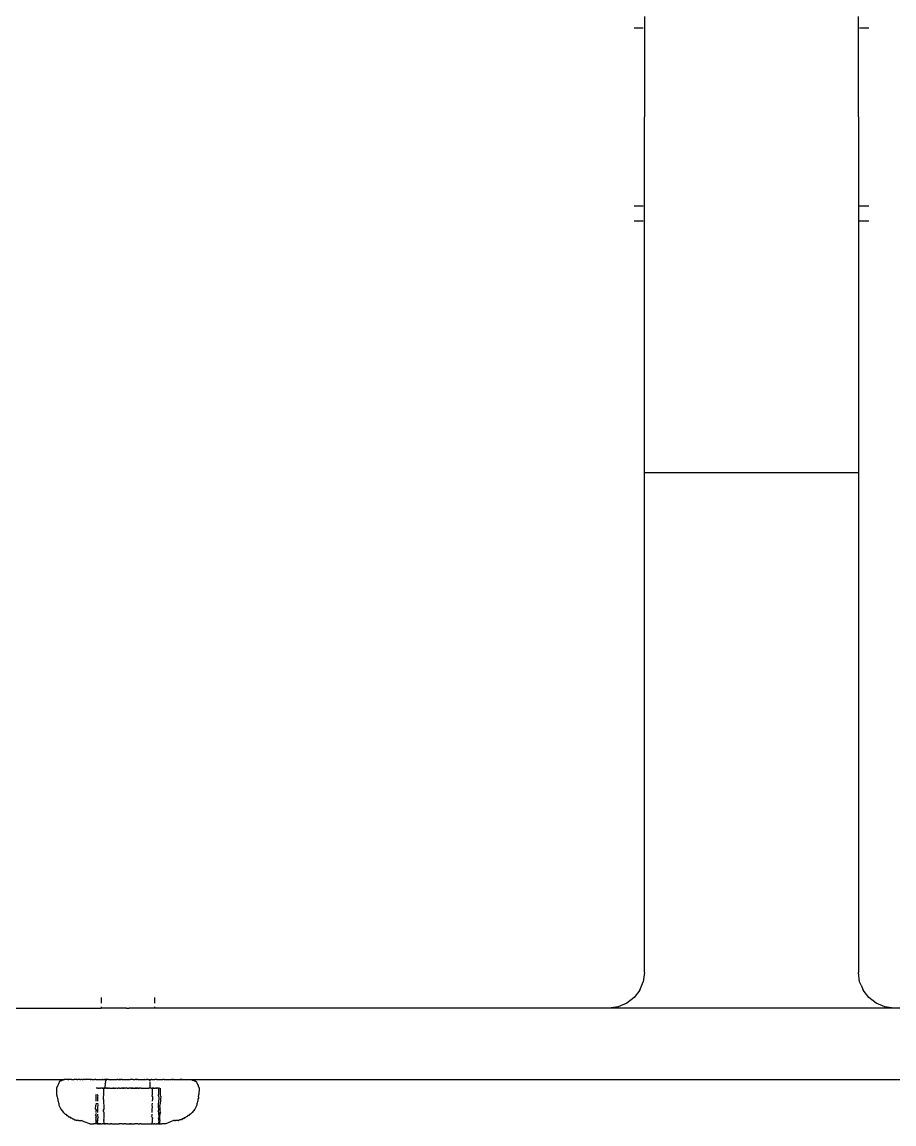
# Model space of a CAD drawing. Header units: millimetres. Extents: x 21 to 5427, y 20 to 4028.
# Drawn here: x 4433.1 to 4482.1, y 1621.8 to 1683.6 of the extents above; entities that cross this region are included whole.
import ezdxf

# ---------------------------------------------------------------- set-up
doc = ezdxf.new("R2010")
doc.units = ezdxf.units.MM

msp = doc.modelspace()

# ---------------------------------------------------------------- linework, layer by layer
for p, q in [((4468.079, 1683.929), (4468.079, 1683.009)), ((4480.079, 1683.009), (4480.079, 1683.929)), ((4467.493, 1683.293), (4467.811, 1683.293)), ((4467.811, 1683.293), (4468.011, 1683.293)), ((4480.147, 1683.293), (4480.347, 1683.293)), ((4480.347, 1683.293), (4480.665, 1683.293)), ((4468.079, 1683.009), (4468.079, 1682.079)), ((4480.079, 1682.079), (4480.079, 1683.009)), ((4468.079, 1682.079), (4468.079, 1681.14)), ((4480.079, 1681.14), (4480.079, 1682.079)), ((4468.079, 1681.14), (4468.079, 1680.195)), ((4480.079, 1680.195), (4480.079, 1681.14)), ((4468.079, 1680.195), (4468.079, 1679.246)), ((4480.079, 1679.246), (4480.079, 1680.195)), ((4468.079, 1679.246), (4468.079, 1678.294)), ((4480.079, 1678.294), (4480.079, 1679.246)), ((4468.079, 1677.342), (4468.079, 1678.294)), ((4480.079, 1678.294), (4480.079, 1677.342)), ((4468.079, 1676.393), (4468.079, 1677.342)), ((4480.079, 1677.342), (4480.079, 1676.393)), ((4468.079, 1675.448), (4468.079, 1676.393)), ((4480.079, 1676.393), (4480.079, 1675.448)), ((4468.079, 1674.509), (4468.079, 1675.448)), ((4480.079, 1675.448), (4480.079, 1674.509)), ((4468.079, 1673.579), (4468.079, 1674.509)), ((4480.079, 1674.509), (4480.079, 1673.579)), ((4468.079, 1672.659), (4468.079, 1673.579)), ((4480.079, 1673.579), (4480.079, 1672.659)), ((4467.493, 1673.295), (4467.811, 1673.295)), ((4467.811, 1673.295), (4468.011, 1673.295)), ((4480.147, 1673.295), (4480.347, 1673.295)), ((4480.347, 1673.295), (4480.665, 1673.295)), ((4467.811, 1672.444), (4467.493, 1672.444)), ((4468.011, 1672.444), (4467.811, 1672.444)), ((4468.079, 1671.753), (4468.079, 1672.659)), ((4480.079, 1672.659), (4480.079, 1671.753)), ((4480.347, 1672.444), (4480.147, 1672.444)), ((4480.665, 1672.444), (4480.347, 1672.444)), ((4468.079, 1670.861), (4468.079, 1671.753)), ((4480.079, 1671.753), (4480.079, 1670.861)), ((4468.079, 1669.986), (4468.079, 1670.861)), ((4480.079, 1670.861), (4480.079, 1669.986)), ((4468.079, 1669.129), (4468.079, 1669.986)), ((4480.079, 1669.986), (4480.079, 1669.129)), ((4468.079, 1668.294), (4468.079, 1669.129)), ((4480.079, 1669.129), (4480.079, 1668.294)), ((4468.079, 1667.481), (4468.079, 1668.294)), ((4480.079, 1668.294), (4480.079, 1667.481)), ((4468.079, 1666.693), (4468.079, 1667.481)), ((4480.079, 1667.481), (4480.079, 1666.693)), ((4468.079, 1665.931), (4468.079, 1666.693)), ((4480.079, 1666.693), (4480.079, 1665.931)), ((4468.079, 1665.197), (4468.079, 1665.931)), ((4480.079, 1665.931), (4480.079, 1665.197)), ((4468.079, 1664.492), (4468.079, 1665.197)), ((4480.079, 1665.197), (4480.079, 1664.492)), ((4468.079, 1663.819), (4468.079, 1664.492)), ((4480.079, 1664.492), (4480.079, 1663.819)), ((4468.079, 1663.179), (4468.079, 1663.819)), ((4480.079, 1663.819), (4480.079, 1663.179)), ((4468.079, 1662.573), (4468.079, 1663.179)), ((4480.079, 1663.179), (4480.079, 1662.573)), ((4468.079, 1662.002), (4468.079, 1662.573)), ((4480.079, 1662.573), (4480.079, 1662.002)), ((4468.079, 1661.469), (4468.079, 1662.002)), ((4480.079, 1662.002), (4480.079, 1661.469)), ((4468.079, 1660.973), (4468.079, 1661.469)), ((4480.079, 1661.469), (4480.079, 1660.973)), ((4468.079, 1660.517), (4468.079, 1660.973)), ((4468.079, 1660.101), (4468.079, 1660.517)), ((4480.079, 1660.973), (4480.079, 1660.517)), ((4480.079, 1660.517), (4480.079, 1660.101)), ((4468.079, 1659.727), (4468.079, 1660.101)), ((4480.079, 1660.101), (4480.079, 1659.727)), ((4468.079, 1659.394), (4468.079, 1659.727)), ((4468.079, 1659.104), (4468.079, 1659.394)), ((4480.079, 1659.727), (4480.079, 1659.394)), ((4480.079, 1659.394), (4480.079, 1659.104)), ((4468.079, 1658.858), (4468.079, 1659.104)), ((4468.079, 1658.655), (4468.079, 1658.858)), ((4468.079, 1658.498), (4468.079, 1658.655)), ((4480.079, 1659.104), (4480.079, 1658.858)), ((4480.079, 1658.858), (4480.079, 1658.655)), ((4480.079, 1658.655), (4480.079, 1658.498)), ((4468.079, 1658.385), (4468.079, 1658.498)), ((4468.079, 1658.317), (4468.079, 1658.385)), ((4480.079, 1658.317), (4468.079, 1658.317)), ((4468.079, 1630.294), (4468.079, 1658.317)), ((4480.079, 1658.498), (4480.079, 1658.385)), ((4480.079, 1658.385), (4480.079, 1658.317)), ((4480.079, 1658.317), (4480.079, 1630.294)), ((4468.079, 1630.294), (4468.011, 1629.776)), ((4480.147, 1629.776), (4480.079, 1630.294)), ((4467.811, 1629.294), (4467.927, 1629.587)), ((4467.927, 1629.587), (4468.011, 1629.776)), ((4480.232, 1629.587), (4480.147, 1629.776)), ((4480.232, 1629.587), (4480.347, 1629.294)), ((4437.589, 1628.88), (4437.589, 1628.562)), ((4440.57, 1628.88), (4440.57, 1628.562)), ((4467.493, 1628.88), (4467.079, 1628.562)), ((4467.811, 1629.294), (4467.493, 1628.88)), ((4480.665, 1628.88), (4480.347, 1629.294)), ((4481.079, 1628.562), (4480.665, 1628.88)), ((4432.079, 1628.294), (4437.589, 1628.294)), ((4437.589, 1628.362), (4437.589, 1628.294)), ((4437.622, 1628.294), (4437.589, 1628.294)), ((4437.677, 1628.294), (4437.622, 1628.294)), ((4437.755, 1628.294), (4437.677, 1628.294)), ((4437.854, 1628.294), (4437.755, 1628.294)), ((4437.972, 1628.294), (4437.854, 1628.294)), ((4438, 1628.294), (4437.972, 1628.294)), ((4438.108, 1628.294), (4438, 1628.294)), ((4438.139, 1628.294), (4438.108, 1628.294)), ((4438.259, 1628.294), (4438.139, 1628.294)), ((4438.292, 1628.294), (4438.259, 1628.294)), ((4438.423, 1628.294), (4438.292, 1628.294)), ((4438.459, 1628.294), (4438.423, 1628.294)), ((4438.597, 1628.294), (4438.459, 1628.294)), ((4438.635, 1628.294), (4438.597, 1628.294)), ((4438.779, 1628.294), (4438.635, 1628.294)), ((4438.818, 1628.294), (4438.779, 1628.294)), ((4438.965, 1628.294), (4438.818, 1628.294)), ((4439.005, 1628.294), (4438.965, 1628.294)), ((4439.005, 1628.294), (4439.154, 1628.294)), ((4439.193, 1628.294), (4439.154, 1628.294)), ((4439.341, 1628.294), (4439.193, 1628.294)), ((4439.38, 1628.294), (4439.341, 1628.294)), ((4439.524, 1628.294), (4439.38, 1628.294)), ((4439.562, 1628.294), (4439.524, 1628.294)), ((4439.7, 1628.294), (4439.562, 1628.294)), ((4439.736, 1628.294), (4439.7, 1628.294)), ((4439.866, 1628.294), (4439.736, 1628.294)), ((4439.9, 1628.294), (4439.866, 1628.294)), ((4440.02, 1628.294), (4439.9, 1628.294)), ((4440.051, 1628.294), (4440.02, 1628.294)), ((4440.159, 1628.294), (4440.051, 1628.294)), ((4440.186, 1628.294), (4440.159, 1628.294)), ((4440.304, 1628.294), (4440.186, 1628.294)), ((4440.403, 1628.294), (4440.304, 1628.294)), ((4440.481, 1628.294), (4440.403, 1628.294)), ((4440.537, 1628.294), (4440.481, 1628.294)), ((4440.57, 1628.294), (4440.537, 1628.294)), ((4440.57, 1628.362), (4440.57, 1628.294)), ((4466.079, 1628.294), (4440.57, 1628.294)), ((4466.597, 1628.362), (4466.079, 1628.294)), ((4482.079, 1628.294), (4466.079, 1628.294)), ((4467.079, 1628.562), (4466.597, 1628.362)), ((4481.562, 1628.362), (4481.079, 1628.562)), ((4482.079, 1628.294), (4481.562, 1628.362)), ((4487.589, 1628.294), (4482.079, 1628.294)), ((4416.06, 1624.294), (4435.488, 1624.284)), ((4435.141, 1623.985), (4435.138, 1623.892)), ((4435.141, 1623.985), (4435.166, 1623.985)), ((4435.187, 1624.072), (4435.166, 1623.985)), ((4435.187, 1624.072), (4435.212, 1624.072)), ((4435.233, 1624.148), (4435.212, 1624.072)), ((4435.308, 1624.21), (4435.233, 1624.148)), ((4435.348, 1624.21), (4435.308, 1624.21)), ((4435.394, 1624.256), (4435.348, 1624.21)), ((4435.466, 1624.256), (4435.394, 1624.256)), ((4435.488, 1624.284), (4435.466, 1624.256)), ((4435.558, 1624.284), (4435.488, 1624.284)), ((4435.488, 1624.284), (4435.526, 1624.284)), ((4435.558, 1624.284), (4435.526, 1624.284)), ((4435.599, 1624.284), (4435.558, 1624.284)), ((4435.648, 1624.284), (4435.599, 1624.284)), ((4435.705, 1624.284), (4435.648, 1624.284)), ((4435.77, 1624.284), (4435.705, 1624.284)), ((4435.705, 1624.284), (4435.742, 1624.284)), ((4435.742, 1624.284), (4435.77, 1624.284)), ((4435.843, 1624.284), (4435.77, 1624.284)), ((4435.889, 1624.284), (4435.843, 1624.284)), ((4435.924, 1624.284), (4435.889, 1624.284)), ((4435.924, 1624.284), (4435.975, 1624.284)), ((4435.975, 1624.284), (4436.013, 1624.284)), ((4436.013, 1624.284), (4436.068, 1624.284)), ((4436.109, 1624.284), (4436.068, 1624.284)), ((4436.168, 1624.284), (4436.109, 1624.284)), ((4436.212, 1624.284), (4436.168, 1624.284)), ((4436.212, 1624.284), (4436.275, 1624.284)), ((4436.322, 1624.284), (4436.275, 1624.284)), ((4436.389, 1624.284), (4436.322, 1624.284)), ((4436.389, 1624.284), (4436.439, 1624.284)), ((4436.509, 1624.284), (4436.439, 1624.284)), ((4436.509, 1624.284), (4436.562, 1624.284)), ((4436.636, 1624.284), (4436.562, 1624.284)), ((4436.664, 1624.294), (4436.636, 1624.284)), ((4436.691, 1624.284), (4436.636, 1624.284)), ((4436.664, 1624.294), (4436.691, 1624.284)), ((4436.768, 1624.284), (4436.691, 1624.284)), ((4436.826, 1624.284), (4436.768, 1624.284)), ((4436.906, 1624.284), (4436.826, 1624.284)), ((4436.966, 1624.284), (4436.906, 1624.284)), ((4436.966, 1624.284), (4437, 1624.294)), ((4437.05, 1624.284), (4437, 1624.294)), ((4437.05, 1624.284), (4437.112, 1624.284)), ((4437.112, 1624.284), (4437.165, 1624.294)), ((4437.165, 1624.294), (4437.198, 1624.284)), ((4437.243, 1624.294), (4437.198, 1624.284)), ((4437.289, 1624.294), (4437.243, 1624.294)), ((4437.289, 1624.294), (4437.351, 1624.284)), ((4437.351, 1624.284), (4437.404, 1624.294)), ((4437.404, 1624.294), (4437.475, 1624.294)), ((4437.475, 1624.294), (4437.508, 1624.284)), ((4437.508, 1624.284), (4437.566, 1624.294)), ((4437.566, 1624.294), (4437.596, 1624.291)), ((4437.596, 1624.291), (4437.631, 1624.294)), ((4437.596, 1624.291), (4437.668, 1624.284)), ((4437.668, 1624.284), (4437.631, 1624.294)), ((4437.668, 1624.284), (4437.737, 1624.284)), ((4437.737, 1624.284), (4437.766, 1624.294)), ((4437.737, 1624.284), (4437.805, 1624.288)), ((4437.832, 1624.284), (4437.766, 1624.294)), ((4437.819, 1624.148), (4437.798, 1624.072)), ((4437.815, 1623.985), (4437.798, 1624.072)), ((4437.805, 1624.288), (4437.832, 1624.284)), ((4437.812, 1623.892), (4437.815, 1623.985)), ((4437.83, 1624.176), (4437.843, 1624.21)), ((4437.903, 1624.294), (4437.832, 1624.284)), ((4437.832, 1624.284), (4437.864, 1624.294)), ((4437.832, 1624.284), (4437.843, 1624.21)), ((4437.864, 1624.294), (4437.903, 1624.294)), ((4437.959, 1624.294), (4437.903, 1624.294)), ((4437.999, 1624.284), (4437.959, 1624.294)), ((4437.999, 1624.284), (4438.042, 1624.294)), ((4438.042, 1624.294), (4438.094, 1624.294)), ((4438.094, 1624.294), (4438.169, 1624.284)), ((4438.094, 1624.294), (4438.122, 1624.294)), ((4438.122, 1624.294), (4438.169, 1624.284)), ((4438.169, 1624.284), (4438.194, 1624.294)), ((4438.169, 1624.284), (4438.235, 1624.294)), ((4438.194, 1624.294), (4438.235, 1624.294)), ((4438.235, 1624.294), (4438.299, 1624.294)), ((4438.299, 1624.294), (4438.341, 1624.284)), ((4438.341, 1624.284), (4438.396, 1624.294)), ((4438.396, 1624.294), (4438.431, 1624.291)), ((4438.431, 1624.291), (4438.469, 1624.294)), ((4438.515, 1624.284), (4438.469, 1624.294)), ((4438.515, 1624.284), (4438.588, 1624.284)), ((4438.614, 1624.294), (4438.588, 1624.284)), ((4438.642, 1624.291), (4438.588, 1624.284)), ((4438.614, 1624.294), (4438.642, 1624.291)), ((4438.642, 1624.291), (4438.703, 1624.294)), ((4438.667, 1624.294), (4438.642, 1624.291)), ((4438.667, 1624.294), (4438.703, 1624.294)), ((4438.759, 1624.294), (4438.703, 1624.294)), ((4438.759, 1624.294), (4438.869, 1624.294)), ((4438.869, 1624.294), (4438.96, 1624.294)), ((4438.96, 1624.294), (4439.039, 1624.294)), ((4439.039, 1624.294), (4439.085, 1624.294)), ((4439.085, 1624.294), (4439.116, 1624.284)), ((4439.116, 1624.284), (4439.209, 1624.294)), ((4439.288, 1624.294), (4439.209, 1624.294)), ((4439.377, 1624.294), (4439.288, 1624.294)), ((4439.377, 1624.294), (4439.455, 1624.294)), ((4439.455, 1624.294), (4439.491, 1624.294)), ((4439.54, 1624.294), (4439.491, 1624.294)), ((4439.54, 1624.294), (4439.57, 1624.284)), ((4439.636, 1624.294), (4439.57, 1624.284)), ((4439.636, 1624.294), (4439.694, 1624.294)), ((4439.694, 1624.294), (4439.763, 1624.294)), ((4439.763, 1624.294), (4439.836, 1624.294)), ((4439.836, 1624.294), (4439.899, 1624.294)), ((4439.899, 1624.294), (4439.965, 1624.294)), ((4439.965, 1624.294), (4439.989, 1624.284)), ((4439.989, 1624.284), (4440.045, 1624.294)), ((4440.02, 1624.294), (4439.989, 1624.284)), ((4440.02, 1624.294), (4440.077, 1624.294)), ((4440.045, 1624.294), (4440.077, 1624.294)), ((4440.077, 1624.294), (4440.123, 1624.294)), ((4440.17, 1624.294), (4440.123, 1624.294)), ((4440.207, 1624.294), (4440.17, 1624.294)), ((4440.207, 1624.294), (4440.27, 1624.294)), ((4440.27, 1624.294), (4440.343, 1624.294)), ((4440.27, 1624.294), (4440.311, 1624.294)), ((4440.311, 1624.294), (4440.287, 1624.256)), ((4440.287, 1624.256), (4440.311, 1624.21)), ((4440.311, 1624.294), (4440.343, 1624.294)), ((4440.311, 1624.148), (4440.311, 1624.072)), ((4440.311, 1624.072), (4440.311, 1623.985)), ((4440.311, 1623.985), (4440.311, 1623.892)), ((4440.343, 1624.294), (4440.393, 1624.294)), ((4440.422, 1624.284), (4440.393, 1624.294)), ((4440.422, 1624.284), (4440.478, 1624.294)), ((4440.478, 1624.294), (4440.527, 1624.294)), ((4440.527, 1624.294), (4440.584, 1624.284)), ((4440.611, 1624.294), (4440.584, 1624.284)), ((4440.66, 1624.294), (4440.611, 1624.294)), ((4440.688, 1624.294), (4440.66, 1624.294)), ((4440.688, 1624.294), (4440.742, 1624.284)), ((4440.742, 1624.284), (4440.804, 1624.294)), ((4440.804, 1624.294), (4440.831, 1624.291)), ((4440.831, 1624.291), (4440.869, 1624.294)), ((4440.831, 1624.291), (4440.897, 1624.284)), ((4440.869, 1624.294), (4440.897, 1624.284)), ((4440.897, 1624.284), (4440.961, 1624.284)), ((4440.961, 1624.284), (4440.994, 1624.294)), ((4440.994, 1624.294), (4441.047, 1624.284)), ((4441.109, 1624.284), (4441.047, 1624.284)), ((4441.109, 1624.284), (4441.158, 1624.294)), ((4441.158, 1624.294), (4441.192, 1624.284)), ((4441.192, 1624.284), (4441.232, 1624.294)), ((4441.232, 1624.294), (4441.274, 1624.294)), ((4441.274, 1624.294), (4441.333, 1624.284)), ((4441.333, 1624.284), (4441.387, 1624.294)), ((4441.387, 1624.294), (4441.468, 1624.284)), ((4441.468, 1624.284), (4441.495, 1624.294)), ((4441.468, 1624.284), (4441.523, 1624.284)), ((4441.495, 1624.294), (4441.523, 1624.284)), ((4441.561, 1624.294), (4441.523, 1624.284)), ((4441.561, 1624.294), (4441.599, 1624.294)), ((4441.649, 1624.284), (4441.599, 1624.294)), ((4441.649, 1624.284), (4441.698, 1624.294)), ((4441.698, 1624.294), (4441.759, 1624.294)), ((4441.759, 1624.294), (4441.793, 1624.294)), ((4441.793, 1624.294), (4441.836, 1624.284)), ((4441.836, 1624.284), (4441.883, 1624.294)), ((4441.883, 1624.294), (4441.969, 1624.294)), ((4441.969, 1624.294), (4442.02, 1624.294)), ((4442.02, 1624.294), (4442.049, 1624.294)), ((4442.091, 1624.284), (4442.02, 1624.294)), ((4442.049, 1624.294), (4442.124, 1624.294)), ((4442.124, 1624.294), (4442.091, 1624.284)), ((4442.124, 1624.294), (4442.193, 1624.294)), ((4442.193, 1624.294), (4442.258, 1624.294)), ((4442.258, 1624.294), (4442.316, 1624.294)), ((4442.316, 1624.294), (4442.369, 1624.294)), ((4442.369, 1624.294), (4442.416, 1624.294)), ((4442.416, 1624.294), (4442.458, 1624.294)), ((4442.458, 1624.294), (4442.493, 1624.294)), ((4442.493, 1624.294), (4442.522, 1624.294)), ((4442.493, 1624.294), (4442.56, 1624.284)), ((4442.56, 1624.284), (4442.6, 1624.284)), ((4442.6, 1624.284), (4442.632, 1624.284)), ((4442.6, 1624.284), (4442.67, 1624.284)), ((4442.632, 1624.284), (4442.67, 1624.284)), ((4442.67, 1624.284), (4442.692, 1624.256)), ((4442.67, 1624.284), (4485.488, 1624.284)), ((4442.692, 1624.256), (4442.764, 1624.256)), ((4442.764, 1624.256), (4442.81, 1624.21)), ((4442.81, 1624.21), (4442.85, 1624.21)), ((4442.85, 1624.21), (4442.926, 1624.148)), ((4442.926, 1624.148), (4442.946, 1624.072)), ((4442.972, 1624.072), (4442.946, 1624.072)), ((4442.972, 1624.072), (4442.992, 1623.985)), ((4443.018, 1623.985), (4442.992, 1623.985)), ((4443.018, 1623.985), (4443.02, 1623.892)), ((4435.083, 1623.794), (4435.08, 1623.442)), ((4435.08, 1623.442), (4435.108, 1623.319)), ((4435.112, 1623.892), (4435.083, 1623.794)), ((4435.108, 1623.319), (4435.123, 1623.198)), ((4435.112, 1623.892), (4435.138, 1623.892)), ((4437.292, 1623.369), (4437.292, 1623.442)), ((4437.292, 1623.319), (4437.292, 1623.369)), ((4437.292, 1623.198), (4437.292, 1623.319)), ((4437.351, 1623.794), (4437.307, 1623.794)), ((4437.402, 1623.794), (4437.351, 1623.794)), ((4437.391, 1623.399), (4437.381, 1623.442)), ((4437.391, 1623.399), (4437.381, 1623.319)), ((4437.381, 1623.319), (4437.381, 1623.198)), ((4437.402, 1623.794), (4437.449, 1623.794)), ((4437.486, 1623.794), (4437.449, 1623.794)), ((4437.486, 1623.794), (4437.536, 1623.794)), ((4437.602, 1623.794), (4437.536, 1623.794)), ((4437.574, 1623.794), (4437.536, 1623.794)), ((4437.629, 1623.794), (4437.574, 1623.794)), ((4437.672, 1623.794), (4437.602, 1623.794)), ((4437.629, 1623.794), (4437.602, 1623.794)), ((4437.629, 1623.794), (4437.672, 1623.794)), ((4437.672, 1623.794), (4437.715, 1623.794)), ((4437.718, 1623.384), (4437.695, 1623.319)), ((4437.695, 1623.319), (4437.7, 1623.198)), ((4437.766, 1623.794), (4437.715, 1623.794)), ((4437.715, 1623.794), (4437.716, 1623.62)), ((4437.716, 1623.62), (4437.717, 1623.442)), ((4437.717, 1623.442), (4437.718, 1623.384)), ((4437.766, 1623.794), (4437.81, 1623.794)), ((4437.811, 1623.838), (4437.81, 1623.794)), ((4437.873, 1623.794), (4437.81, 1623.794)), ((4437.811, 1623.838), (4437.812, 1623.892)), ((4437.873, 1623.794), (4437.836, 1623.794)), ((4437.949, 1623.794), (4437.873, 1623.794)), ((4437.873, 1623.794), (4437.905, 1623.794)), ((4437.905, 1623.794), (4437.949, 1623.794)), ((4437.949, 1623.794), (4437.989, 1623.794)), ((4438.045, 1623.794), (4437.989, 1623.794)), ((4438.045, 1623.794), (4438.09, 1623.794)), ((4438.09, 1623.794), (4438.139, 1623.794)), ((4438.139, 1623.794), (4438.187, 1623.794)), ((4438.187, 1623.794), (4438.232, 1623.794)), ((4438.187, 1623.794), (4438.259, 1623.794)), ((4438.232, 1623.794), (4438.259, 1623.794)), ((4438.302, 1623.794), (4438.232, 1623.794)), ((4438.259, 1623.794), (4438.33, 1623.794)), ((4438.302, 1623.794), (4438.33, 1623.794)), ((4438.33, 1623.794), (4438.396, 1623.794)), ((4438.396, 1623.794), (4438.427, 1623.816)), ((4438.427, 1623.816), (4438.474, 1623.794)), ((4438.474, 1623.794), (4438.544, 1623.794)), ((4438.619, 1623.794), (4438.544, 1623.794)), ((4438.619, 1623.794), (4438.67, 1623.794)), ((4438.67, 1623.794), (4438.703, 1623.794)), ((4438.748, 1623.794), (4438.703, 1623.794)), ((4438.782, 1623.794), (4438.748, 1623.794)), ((4438.838, 1623.794), (4438.782, 1623.794)), ((4438.782, 1623.794), (4438.81, 1623.794)), ((4438.81, 1623.794), (4438.869, 1623.794)), ((4438.91, 1623.794), (4438.838, 1623.794)), ((4438.91, 1623.794), (4438.869, 1623.794)), ((4438.956, 1623.794), (4438.91, 1623.794)), ((4438.956, 1623.794), (4438.994, 1623.816)), ((4439.039, 1623.794), (4438.994, 1623.816)), ((4439.039, 1623.794), (4439.102, 1623.794)), ((4439.102, 1623.794), (4439.142, 1623.794)), ((4439.209, 1623.794), (4439.142, 1623.794)), ((4439.248, 1623.794), (4439.209, 1623.794)), ((4439.248, 1623.794), (4439.289, 1623.794)), ((4439.322, 1623.794), (4439.248, 1623.794)), ((4439.289, 1623.794), (4439.348, 1623.794)), ((4439.377, 1623.794), (4439.322, 1623.794)), ((4439.348, 1623.794), (4439.377, 1623.794)), ((4439.377, 1623.794), (4439.41, 1623.794)), ((4439.41, 1623.794), (4439.468, 1623.794)), ((4439.468, 1623.794), (4439.54, 1623.794)), ((4439.494, 1623.794), (4439.468, 1623.794)), ((4439.54, 1623.794), (4439.494, 1623.794)), ((4439.54, 1623.794), (4439.608, 1623.794)), ((4439.608, 1623.794), (4439.57, 1623.794)), ((4439.639, 1623.794), (4439.608, 1623.794)), ((4439.639, 1623.794), (4439.694, 1623.794)), ((4439.763, 1623.794), (4439.694, 1623.794)), ((4439.694, 1623.794), (4439.734, 1623.794)), ((4439.763, 1623.794), (4439.734, 1623.794)), ((4439.829, 1623.794), (4439.763, 1623.794)), ((4439.829, 1623.794), (4439.899, 1623.794)), ((4439.829, 1623.794), (4439.856, 1623.794)), ((4439.856, 1623.794), (4439.899, 1623.794)), ((4439.899, 1623.794), (4439.965, 1623.794)), ((4439.965, 1623.794), (4440.02, 1623.794)), ((4440.02, 1623.794), (4440.077, 1623.794)), ((4440.077, 1623.794), (4440.123, 1623.794)), ((4440.123, 1623.794), (4440.17, 1623.794)), ((4440.17, 1623.794), (4440.207, 1623.794)), ((4440.207, 1623.794), (4440.254, 1623.794)), ((4440.311, 1623.794), (4440.254, 1623.794)), ((4440.311, 1623.892), (4440.311, 1623.821)), ((4440.311, 1623.821), (4440.311, 1623.794)), ((4440.349, 1623.794), (4440.311, 1623.794)), ((4440.393, 1623.794), (4440.349, 1623.794)), ((4440.393, 1623.794), (4440.444, 1623.794)), ((4440.447, 1623.442), (4440.433, 1623.372)), ((4440.433, 1623.372), (4440.464, 1623.319)), ((4440.487, 1623.794), (4440.444, 1623.794)), ((4440.444, 1623.794), (4440.446, 1623.562)), ((4440.446, 1623.562), (4440.447, 1623.442)), ((4440.464, 1623.319), (4440.459, 1623.198)), ((4440.487, 1623.794), (4440.557, 1623.794)), ((4440.53, 1623.794), (4440.487, 1623.794)), ((4440.53, 1623.794), (4440.585, 1623.794)), ((4440.53, 1623.794), (4440.557, 1623.794)), ((4440.557, 1623.794), (4440.622, 1623.794)), ((4440.585, 1623.794), (4440.622, 1623.794)), ((4440.692, 1623.794), (4440.622, 1623.794)), ((4440.665, 1623.794), (4440.622, 1623.794)), ((4440.665, 1623.794), (4440.692, 1623.794)), ((4440.756, 1623.794), (4440.692, 1623.794)), ((4440.756, 1623.794), (4440.798, 1623.794)), ((4440.86, 1623.794), (4440.798, 1623.794)), ((4440.798, 1623.794), (4440.799, 1623.684)), ((4440.799, 1623.684), (4440.798, 1623.442)), ((4440.805, 1623.41), (4440.798, 1623.442)), ((4440.825, 1623.319), (4440.805, 1623.41)), ((4440.825, 1623.319), (4440.818, 1623.198)), ((4440.888, 1623.794), (4440.892, 1623.442)), ((4440.892, 1623.442), (4440.901, 1623.409)), ((4440.901, 1623.409), (4440.926, 1623.319)), ((4440.926, 1623.319), (4440.919, 1623.198)), ((4443.046, 1623.892), (4443.02, 1623.892)), ((4443.051, 1623.319), (4443.036, 1623.198)), ((4443.046, 1623.892), (4443.079, 1623.794)), ((4443.051, 1623.319), (4443.067, 1623.442)), ((4443.079, 1623.794), (4443.067, 1623.442)), ((4435.123, 1623.198), (4435.149, 1623.198)), ((4435.149, 1623.198), (4435.147, 1623.078)), ((4435.147, 1623.078), (4435.173, 1623.078)), ((4435.173, 1623.078), (4435.182, 1622.961)), ((4435.182, 1622.961), (4435.207, 1622.961)), ((4435.207, 1622.961), (4435.209, 1622.846)), ((4435.209, 1622.846), (4435.262, 1622.736)), ((4435.262, 1622.736), (4435.324, 1622.63)), ((4437.272, 1622.63), (4437.287, 1622.846)), ((4437.292, 1622.961), (4437.287, 1622.846)), ((4437.292, 1623.078), (4437.292, 1623.198)), ((4437.381, 1623.198), (4437.381, 1623.078)), ((4437.381, 1622.961), (4437.386, 1622.846)), ((4437.386, 1622.846), (4437.381, 1622.736)), ((4437.381, 1622.736), (4437.381, 1622.63)), ((4437.7, 1623.198), (4437.703, 1623.152)), ((4437.703, 1623.152), (4437.708, 1623.078)), ((4437.708, 1623.078), (4437.72, 1622.961)), ((4437.72, 1622.961), (4437.736, 1622.846)), ((4437.736, 1622.846), (4437.722, 1622.736)), ((4437.722, 1622.736), (4437.723, 1622.63)), ((4440.438, 1622.961), (4440.423, 1622.846)), ((4440.423, 1622.846), (4440.436, 1622.736)), ((4440.436, 1622.736), (4440.433, 1622.63)), ((4440.459, 1623.198), (4440.45, 1623.078)), ((4440.807, 1623.078), (4440.792, 1622.961)), ((4440.804, 1622.846), (4440.792, 1622.961)), ((4440.805, 1622.736), (4440.804, 1622.846)), ((4440.818, 1622.63), (4440.805, 1622.736)), ((4440.818, 1623.198), (4440.807, 1623.078)), ((4440.871, 1622.846), (4440.858, 1622.786)), ((4440.885, 1622.736), (4440.858, 1622.786)), ((4440.892, 1622.961), (4440.871, 1622.846)), ((4440.887, 1622.63), (4440.885, 1622.736)), ((4440.908, 1623.078), (4440.892, 1622.961)), ((4440.919, 1623.198), (4440.908, 1623.078)), ((4442.896, 1622.736), (4442.834, 1622.63)), ((4442.949, 1622.846), (4442.896, 1622.736)), ((4442.951, 1622.961), (4442.949, 1622.846)), ((4442.977, 1622.961), (4442.951, 1622.961)), ((4442.985, 1623.078), (4442.977, 1622.961)), ((4443.011, 1623.078), (4442.985, 1623.078)), ((4443.036, 1623.198), (4443.01, 1623.198)), ((4443.01, 1623.198), (4443.011, 1623.078)), ((4435.324, 1622.63), (4435.395, 1622.53)), ((4435.395, 1622.53), (4435.473, 1622.436)), ((4435.473, 1622.436), (4435.558, 1622.349)), ((4435.558, 1622.349), (4435.596, 1622.349)), ((4435.596, 1622.349), (4435.651, 1622.269)), ((4435.651, 1622.269), (4435.687, 1622.269)), ((4435.687, 1622.269), (4435.718, 1622.269)), ((4435.718, 1622.269), (4435.749, 1622.196)), ((4435.749, 1622.196), (4435.785, 1622.196)), ((4435.785, 1622.196), (4435.814, 1622.196)), ((4435.814, 1622.196), (4435.854, 1622.132)), ((4435.854, 1622.132), (4435.888, 1622.132)), ((4435.888, 1622.132), (4435.917, 1622.132)), ((4435.917, 1622.132), (4435.963, 1622.077)), ((4437.269, 1622.292), (4437.292, 1622.359)), ((4437.269, 1622.292), (4437.283, 1622.269)), ((4437.272, 1622.63), (4437.292, 1622.57)), ((4437.277, 1622.391), (4437.292, 1622.359)), ((4437.299, 1622.246), (4437.283, 1622.269)), ((4437.287, 1622.159), (4437.292, 1622.22)), ((4437.292, 1622.132), (4437.287, 1622.159)), ((4437.292, 1622.57), (4437.306, 1622.53)), ((4437.292, 1622.436), (4437.306, 1622.53)), ((4437.299, 1622.246), (4437.292, 1622.22)), ((4437.292, 1622.077), (4437.292, 1622.132)), ((4437.381, 1622.63), (4437.373, 1622.53)), ((4437.373, 1622.53), (4437.381, 1622.436)), ((4437.381, 1622.349), (4437.381, 1622.269)), ((4437.381, 1622.269), (4437.394, 1622.196)), ((4437.389, 1622.132), (4437.381, 1622.089)), ((4437.381, 1622.089), (4437.382, 1622.031)), ((4437.412, 1622.175), (4437.389, 1622.132)), ((4437.394, 1622.196), (4437.412, 1622.175)), ((4437.723, 1622.63), (4437.692, 1622.568)), ((4437.692, 1622.568), (4437.702, 1622.53)), ((4437.702, 1622.53), (4437.731, 1622.436)), ((4437.728, 1622.132), (4437.715, 1622.077)), ((4437.731, 1622.436), (4437.725, 1622.349)), ((4437.725, 1622.349), (4437.732, 1622.269)), ((4437.732, 1622.269), (4437.726, 1622.196)), ((4437.726, 1622.196), (4437.728, 1622.132)), ((4440.426, 1622.269), (4440.403, 1622.225)), ((4440.428, 1622.196), (4440.403, 1622.225)), ((4440.427, 1622.349), (4440.426, 1622.269)), ((4440.43, 1622.53), (4440.427, 1622.436)), ((4440.428, 1622.196), (4440.452, 1622.163)), ((4440.433, 1622.63), (4440.43, 1622.53)), ((4440.465, 1622.102), (4440.443, 1622.077)), ((4440.452, 1622.163), (4440.465, 1622.132)), ((4440.465, 1622.132), (4440.465, 1622.102)), ((4440.786, 1622.53), (4440.775, 1622.504)), ((4440.815, 1622.436), (4440.775, 1622.504)), ((4440.818, 1622.63), (4440.786, 1622.53)), ((4440.815, 1622.436), (4440.79, 1622.382)), ((4440.79, 1622.382), (4440.808, 1622.349)), ((4440.809, 1622.148), (4440.804, 1622.092)), ((4440.81, 1622.031), (4440.804, 1622.092)), ((4440.808, 1622.349), (4440.814, 1622.269)), ((4440.824, 1622.196), (4440.809, 1622.148)), ((4440.814, 1622.269), (4440.824, 1622.196)), ((4440.905, 1622.436), (4440.861, 1622.349)), ((4440.89, 1622.292), (4440.861, 1622.349)), ((4440.872, 1622.159), (4440.883, 1622.224)), ((4440.876, 1622.109), (4440.872, 1622.159)), ((4440.887, 1622.63), (4440.873, 1622.59)), ((4440.884, 1622.53), (4440.873, 1622.59)), ((4440.875, 1622.269), (4440.89, 1622.292)), ((4440.883, 1622.224), (4440.875, 1622.269)), ((4440.879, 1622.082), (4440.876, 1622.109)), ((4440.883, 1622.056), (4440.879, 1622.082)), ((4440.905, 1622.436), (4440.884, 1622.53)), ((4442.242, 1622.132), (4442.196, 1622.077)), ((4442.271, 1622.132), (4442.242, 1622.132)), ((4442.305, 1622.132), (4442.271, 1622.132)), ((4442.344, 1622.196), (4442.305, 1622.132)), ((4442.374, 1622.196), (4442.344, 1622.196)), ((4442.409, 1622.196), (4442.374, 1622.196)), ((4442.441, 1622.269), (4442.409, 1622.196)), ((4442.471, 1622.269), (4442.441, 1622.269)), ((4442.508, 1622.269), (4442.471, 1622.269)), ((4442.563, 1622.349), (4442.508, 1622.269)), ((4442.6, 1622.349), (4442.563, 1622.349)), ((4442.686, 1622.436), (4442.6, 1622.349)), ((4442.764, 1622.53), (4442.686, 1622.436)), ((4442.834, 1622.63), (4442.764, 1622.53)), ((4435.963, 1622.077), (4436.024, 1622.077)), ((4436.024, 1622.077), (4436.076, 1622.031)), ((4436.076, 1622.031), (4436.135, 1622.031)), ((4436.135, 1622.031), (4436.152, 1622.011)), ((4436.152, 1622.011), (4436.19, 1621.994)), ((4436.248, 1621.994), (4436.19, 1621.994)), ((4436.32, 1621.994), (4436.248, 1621.994)), ((4436.32, 1621.994), (4436.367, 1621.994)), ((4436.367, 1621.994), (4436.42, 1621.994)), ((4436.42, 1621.994), (4436.48, 1621.994)), ((4436.62, 1621.914), (4436.48, 1621.994)), ((4436.953, 1621.794), (4436.62, 1621.914)), ((4436.953, 1621.794), (4437.163, 1621.794)), ((4437.292, 1621.794), (4437.163, 1621.794)), ((4437.286, 1622.049), (4437.292, 1622.077)), ((4437.312, 1622.031), (4437.286, 1622.049)), ((4437.288, 1621.994), (4437.312, 1622.031)), ((4437.292, 1621.952), (4437.288, 1621.994)), ((4437.292, 1621.904), (4437.292, 1621.952)), ((4437.292, 1621.838), (4437.292, 1621.904)), ((4437.292, 1621.794), (4437.292, 1621.838)), ((4437.328, 1621.794), (4437.292, 1621.794)), ((4437.381, 1621.794), (4437.328, 1621.794)), ((4437.403, 1621.994), (4437.381, 1621.964)), ((4437.381, 1621.867), (4437.381, 1621.964)), ((4437.381, 1621.867), (4437.381, 1621.794)), ((4437.449, 1621.794), (4437.381, 1621.794)), ((4437.381, 1621.794), (4437.412, 1621.794)), ((4437.382, 1622.031), (4437.403, 1621.994)), ((4437.412, 1621.794), (4437.486, 1621.794)), ((4437.412, 1621.794), (4437.449, 1621.794)), ((4437.449, 1621.794), (4437.52, 1621.794)), ((4437.449, 1621.794), (4437.486, 1621.794)), ((4437.561, 1621.794), (4437.486, 1621.794)), ((4437.561, 1621.794), (4437.52, 1621.794)), ((4437.561, 1621.794), (4437.598, 1621.794)), ((4437.598, 1621.794), (4437.645, 1621.794)), ((4437.678, 1621.794), (4437.645, 1621.794)), ((4437.729, 1621.794), (4437.678, 1621.794)), ((4437.715, 1622.077), (4437.727, 1622.031)), ((4437.727, 1622.031), (4437.727, 1621.994)), ((4437.728, 1621.933), (4437.727, 1621.994)), ((4437.728, 1621.933), (4437.749, 1621.917)), ((4437.749, 1621.917), (4437.728, 1621.888)), ((4437.728, 1621.888), (4437.728, 1621.853)), ((4437.728, 1621.853), (4437.729, 1621.794)), ((4437.729, 1621.794), (4437.757, 1621.794)), ((4437.783, 1621.794), (4437.729, 1621.794)), ((4437.757, 1621.794), (4437.832, 1621.794)), ((4437.832, 1621.794), (4437.783, 1621.794)), ((4437.873, 1621.794), (4437.832, 1621.794)), ((4437.947, 1621.794), (4437.873, 1621.794)), ((4437.911, 1621.794), (4437.873, 1621.794)), ((4437.947, 1621.794), (4437.911, 1621.794)), ((4437.947, 1621.794), (4438.065, 1621.794)), ((4438.065, 1621.794), (4438.107, 1621.794)), ((4438.181, 1621.794), (4438.107, 1621.794)), ((4438.181, 1621.794), (4438.313, 1621.794)), ((4438.313, 1621.794), (4438.389, 1621.794)), ((4438.389, 1621.794), (4438.416, 1621.794)), ((4438.416, 1621.794), (4438.473, 1621.794)), ((4438.473, 1621.794), (4438.528, 1621.794)), ((4438.528, 1621.794), (4438.585, 1621.794)), ((4438.634, 1621.794), (4438.585, 1621.794)), ((4438.67, 1621.794), (4438.634, 1621.794)), ((4438.72, 1621.794), (4438.67, 1621.794)), ((4438.782, 1621.794), (4438.72, 1621.794)), ((4438.748, 1621.794), (4438.72, 1621.794)), ((4438.782, 1621.794), (4438.748, 1621.794)), ((4438.782, 1621.794), (4438.862, 1621.794)), ((4438.895, 1621.794), (4438.862, 1621.794)), ((4438.973, 1621.794), (4438.895, 1621.794)), ((4438.973, 1621.794), (4439.037, 1621.794)), ((4439.037, 1621.794), (4439.124, 1621.794)), ((4439.124, 1621.794), (4439.198, 1621.794)), ((4439.198, 1621.794), (4439.271, 1621.794)), ((4439.234, 1621.794), (4439.198, 1621.794)), ((4439.271, 1621.794), (4439.234, 1621.794)), ((4439.271, 1621.794), (4439.324, 1621.794)), ((4439.324, 1621.794), (4439.359, 1621.794)), ((4439.359, 1621.794), (4439.422, 1621.794)), ((4439.422, 1621.794), (4439.468, 1621.794)), ((4439.515, 1621.794), (4439.468, 1621.794)), ((4439.545, 1621.794), (4439.515, 1621.794)), ((4439.608, 1621.794), (4439.545, 1621.794)), ((4439.642, 1621.794), (4439.608, 1621.794)), ((4439.642, 1621.794), (4439.743, 1621.794)), ((4439.818, 1621.794), (4439.743, 1621.794)), ((4439.818, 1621.794), (4439.857, 1621.794)), ((4439.857, 1621.794), (4439.911, 1621.794)), ((4439.911, 1621.794), (4439.974, 1621.794)), ((4439.974, 1621.794), (4440.012, 1621.794)), ((4440.012, 1621.794), (4440.062, 1621.794)), ((4440.062, 1621.794), (4440.117, 1621.794)), ((4440.062, 1621.794), (4440.091, 1621.794)), ((4440.091, 1621.794), (4440.117, 1621.794)), ((4440.117, 1621.794), (4440.223, 1621.794)), ((4440.223, 1621.794), (4440.286, 1621.794)), ((4440.223, 1621.794), (4440.257, 1621.794)), ((4440.257, 1621.794), (4440.327, 1621.794)), ((4440.286, 1621.794), (4440.327, 1621.794)), ((4440.327, 1621.794), (4440.376, 1621.794)), ((4440.376, 1621.794), (4440.43, 1621.794)), ((4440.435, 1621.882), (4440.426, 1621.858)), ((4440.426, 1621.858), (4440.43, 1621.794)), ((4440.468, 1621.794), (4440.43, 1621.794)), ((4440.437, 1621.922), (4440.435, 1621.882)), ((4440.439, 1621.952), (4440.437, 1621.922)), ((4440.442, 1621.994), (4440.439, 1621.952)), ((4440.444, 1622.031), (4440.442, 1621.994)), ((4440.443, 1622.077), (4440.444, 1622.031)), ((4440.468, 1621.794), (4440.514, 1621.794)), ((4440.514, 1621.794), (4440.557, 1621.794)), ((4440.598, 1621.794), (4440.557, 1621.794)), ((4440.598, 1621.794), (4440.673, 1621.794)), ((4440.598, 1621.794), (4440.638, 1621.794)), ((4440.638, 1621.794), (4440.705, 1621.794)), ((4440.673, 1621.794), (4440.705, 1621.794)), ((4440.749, 1621.794), (4440.705, 1621.794)), ((4440.749, 1621.794), (4440.786, 1621.794)), ((4440.749, 1621.794), (4440.812, 1621.794)), ((4440.786, 1621.794), (4440.812, 1621.821)), ((4440.786, 1621.794), (4440.812, 1621.794)), ((4440.81, 1621.994), (4440.81, 1622.031)), ((4440.81, 1621.994), (4440.811, 1621.898)), ((4440.811, 1621.863), (4440.811, 1621.898)), ((4440.812, 1621.821), (4440.811, 1621.863)), ((4440.812, 1621.794), (4440.856, 1621.794)), ((4440.882, 1621.794), (4440.812, 1621.794)), ((4440.877, 1622.009), (4440.897, 1622.031)), ((4440.898, 1621.994), (4440.877, 1622.009)), ((4440.882, 1621.932), (4440.898, 1621.994)), ((4440.882, 1621.886), (4440.882, 1621.932)), ((4440.882, 1621.851), (4440.882, 1621.886)), ((4440.882, 1621.794), (4440.882, 1621.851)), ((4440.882, 1621.794), (4440.995, 1621.794)), ((4440.897, 1622.031), (4440.883, 1622.056)), ((4441.205, 1621.794), (4440.995, 1621.794)), ((4441.464, 1621.916), (4441.205, 1621.794)), ((4441.637, 1621.994), (4441.464, 1621.916)), ((4441.702, 1621.994), (4441.637, 1621.994)), ((4441.702, 1621.994), (4441.761, 1621.994)), ((4441.812, 1621.994), (4441.761, 1621.994)), ((4441.857, 1621.994), (4441.812, 1621.994)), ((4441.894, 1621.994), (4441.857, 1621.994)), ((4441.894, 1621.994), (4441.947, 1621.994)), ((4441.99, 1622.031), (4441.947, 1621.994)), ((4442.024, 1622.031), (4441.99, 1622.031)), ((4442.083, 1622.031), (4442.024, 1622.031)), ((4442.135, 1622.077), (4442.083, 1622.031)), ((4442.196, 1622.077), (4442.135, 1622.077))]:
    msp.add_line(p, q)

doc.saveas('drawing.dxf')
